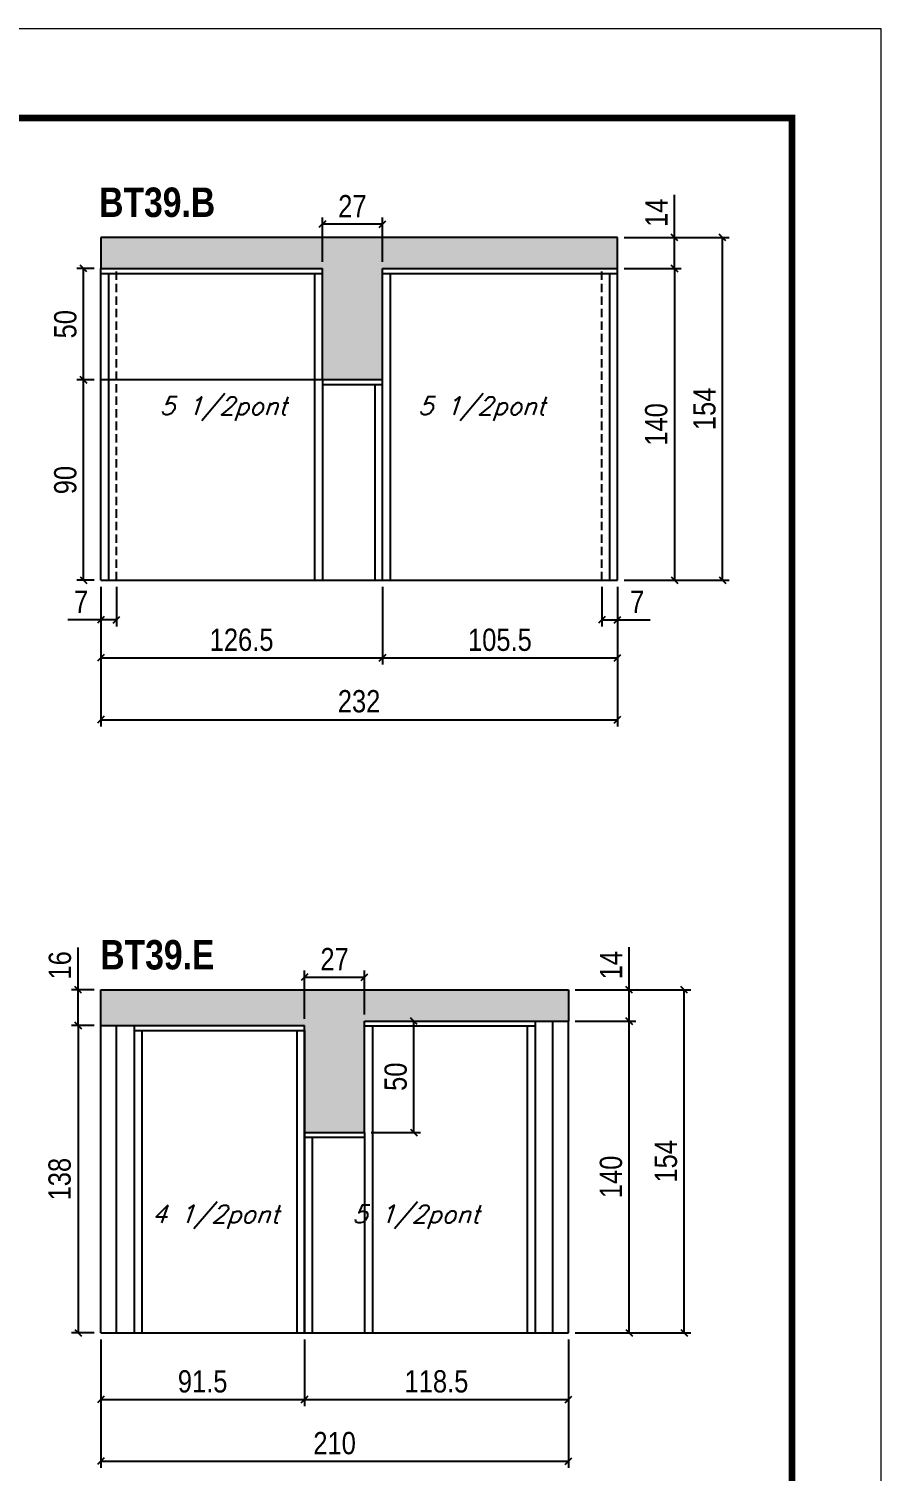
# Model space of a CAD drawing. Extents: x 3309 to 9590, y -2522 to 14608.
# Drawn here: x 4412 to 4794, y 4772 to 5419 of the extents above; entities that cross this region are included whole.
import ezdxf

# ---------------------------------------------------------------- set-up
doc = ezdxf.new("R2010")
doc.units = 0
doc.linetypes.add('DASHED', pattern=[0.75, 0.5, -0.25])
doc.linetypes.add('HIDDEN', pattern=[0.375, 0.25, -0.125])
for name, color, linetype in [('COTA', 241, 'Continuous'), ('NOMENCLATURA', 7, 'Continuous'), ('Painéis', 200, 'Continuous'), ('SARR_2.2x7', 40, 'Continuous'), ('SARR_3.5x7', 81, 'Continuous'), ('texto', 7, 'Continuous')]:
    doc.layers.add(name, color=color, linetype=linetype)
doc.layers.add('Folhas', color=255, linetype='Continuous', lineweight=9)
doc.layers.add('SARRAFO DE PRESSAO', color=251, linetype='DASHED', lineweight=9)
doc.styles.add('COTA TECNICA', font='techl___.ttf', dxfattribs={"height": 10})
doc.styles.add('Romans', font='romans.shx')
doc.styles.add('TECNICA', font='techb___.ttf', dxfattribs={"height": 10})
doc.dimstyles.new('PAINEL', dxfattribs={"dimtxt": 10, "dimasz": 3, "dimexe": 3, "dimexo": 3, "dimgap": 3, "dimtad": 1, "dimdec": 1, "dimzin": 12, "dimdsep": 46, "dimtxsty": 'COTA TECNICA', "dimblk1": 'OBLIQUE', "dimblk2": 'OBLIQUE', "dimsah": 1, "dimcen": 0.9, "dimclrd": 4, "dimclre": 4, "dimclrt": 240, "dimadec": 1, "dimazin": 3, "dimtfac": 1, "dimtdec": 1, "dimtmove": 0, "dimatfit": 3, "dimfxl": 1, "dimtolj": 1, "dimtzin": 12, "dimarcsym": 0})

# ---------------------------------------------------------------- blocks, each defined once
blk = doc.blocks.new('9999999999')
at = {"layer": 'Folhas'}
blk.add_lwpolyline([(98138.98, 34190.21), (99623.98, 34190.21), (99623.98, 35240.21), (98138.98, 35240.21)], close=True, dxfattribs=at)
at = {"layer": 'Folhas', "color": 30, "const_width": 3}
blk.add_lwpolyline([(98213.98, 34230.21), (99583.98, 34230.21), (99583.98, 35200.21), (98213.98, 35200.21)], close=True, dxfattribs=at)
blk = doc.blocks.new('_Oblique')
at = {"color": 0, "linetype": 'ByBlock', "lineweight": -2}
blk.add_line((-0.5, -0.5), (0.5, 0.5), dxfattribs=at)
blk = doc.blocks.new('*D1091')
at = {"layer": 'COTA', "color": 4, "linetype": 'ByBlock', "lineweight": -2, "transparency": 16777216}
for p, q in [((4443.93, 4830.66), (4443.93, 4800.65)), ((4535.43, 4830.66), (4535.43, 4800.65)), ((4443.93, 4803.65), (4535.43, 4803.65))]:
    blk.add_line(p, q, dxfattribs=at)
at = {"layer": 'Defpoints', "color": 0, "linetype": 'ByBlock', "transparency": 16777216}
for p in [(4443.93, 4833.66), (4535.43, 4833.66), (4535.43, 4803.65)]:
    blk.add_point(p, dxfattribs=at)
at = {"layer": 'COTA', "color": 4, "linetype": 'ByBlock', "lineweight": -2, "transparency": 16777216, "xscale": 3, "yscale": 3, "zscale": 3, "rotation": 180}
blk.add_blockref('_Oblique', (4443.93, 4803.65), dxfattribs=at)
at = {"layer": 'COTA', "color": 4, "linetype": 'ByBlock', "lineweight": -2, "transparency": 16777216, "xscale": 3, "yscale": 3, "zscale": 3}
blk.add_blockref('_Oblique', (4535.43, 4803.65), dxfattribs=at)
at = {"layer": 'COTA', "color": 240, "linetype": 'ByBlock', "transparency": 16777216, "insert": (4489.68, 4811.78), "char_height": 10, "attachment_point": 5, "style": 'COTA TECNICA'}
blk.add_mtext('\\A1;91.5', dxfattribs=at)
blk = doc.blocks.new('*D1092')
at = {"layer": 'COTA', "color": 4, "linetype": 'ByBlock', "lineweight": -2, "transparency": 16777216}
for p, q in [((4535.43, 4830.66), (4535.43, 4800.65)), ((4653.93, 4830.66), (4653.93, 4800.65)), ((4535.43, 4803.65), (4653.93, 4803.65))]:
    blk.add_line(p, q, dxfattribs=at)
at = {"layer": 'Defpoints', "color": 0, "linetype": 'ByBlock', "transparency": 16777216}
for p in [(4535.43, 4833.66), (4653.93, 4833.66), (4653.93, 4803.65)]:
    blk.add_point(p, dxfattribs=at)
at = {"layer": 'COTA', "color": 4, "linetype": 'ByBlock', "lineweight": -2, "transparency": 16777216, "xscale": 3, "yscale": 3, "zscale": 3, "rotation": 180}
blk.add_blockref('_Oblique', (4535.43, 4803.65), dxfattribs=at)
at = {"layer": 'COTA', "color": 4, "linetype": 'ByBlock', "lineweight": -2, "transparency": 16777216, "xscale": 3, "yscale": 3, "zscale": 3}
blk.add_blockref('_Oblique', (4653.93, 4803.65), dxfattribs=at)
at = {"layer": 'COTA', "color": 240, "linetype": 'ByBlock', "transparency": 16777216, "insert": (4594.68, 4811.78), "char_height": 10, "attachment_point": 5, "style": 'COTA TECNICA'}
blk.add_mtext('\\A1;118.5', dxfattribs=at)
blk = doc.blocks.new('*D1102')
at = {"layer": 'COTA', "color": 4, "linetype": 'ByBlock', "lineweight": -2, "transparency": 16777216}
for p, q in [((4443.93, 4830.66), (4443.93, 4772.94)), ((4653.93, 4830.66), (4653.93, 4772.94)), ((4443.93, 4775.94), (4653.93, 4775.94))]:
    blk.add_line(p, q, dxfattribs=at)
at = {"layer": 'Defpoints', "color": 0, "linetype": 'ByBlock', "transparency": 16777216}
for p in [(4443.93, 4833.66), (4653.93, 4833.66), (4653.93, 4775.94)]:
    blk.add_point(p, dxfattribs=at)
at = {"layer": 'COTA', "color": 4, "linetype": 'ByBlock', "lineweight": -2, "transparency": 16777216, "xscale": 3, "yscale": 3, "zscale": 3, "rotation": 180}
blk.add_blockref('_Oblique', (4443.93, 4775.94), dxfattribs=at)
at = {"layer": 'COTA', "color": 4, "linetype": 'ByBlock', "lineweight": -2, "transparency": 16777216, "xscale": 3, "yscale": 3, "zscale": 3}
blk.add_blockref('_Oblique', (4653.93, 4775.94), dxfattribs=at)
at = {"layer": 'COTA', "color": 240, "linetype": 'ByBlock', "transparency": 16777216, "insert": (4548.93, 4784.04), "char_height": 10, "attachment_point": 5, "style": 'COTA TECNICA'}
blk.add_mtext('\\A1;210', dxfattribs=at)
blk = doc.blocks.new('*D1103')
at = {"layer": 'COTA', "color": 4, "lineweight": -2, "transparency": 16777216}
for p, q in [((4656.93, 4973.66), (4684.18, 4973.66)), ((4681.18, 4833.66), (4681.18, 4973.66)), ((4656.93, 4833.66), (4684.18, 4833.66))]:
    blk.add_line(p, q, dxfattribs=at)
at = {"layer": 'Defpoints', "color": 0, "transparency": 16777216}
for p in [(4653.93, 4973.66), (4681.18, 4973.66), (4653.93, 4833.66)]:
    blk.add_point(p, dxfattribs=at)
at = {"layer": 'COTA', "color": 4, "lineweight": -2, "transparency": 16777216, "xscale": 3, "yscale": 3, "zscale": 3}
for p, rotation in [((4681.18, 4973.66), 90), ((4681.18, 4833.66), 270)]:
    blk.add_blockref('_Oblique', p, dxfattribs=dict(at, rotation=rotation))
at = {"layer": 'COTA', "color": 240, "transparency": 16777216, "insert": (4673.08, 4903.66), "char_height": 10, "attachment_point": 5, "rotation": 90, "style": 'COTA TECNICA'}
blk.add_mtext('\\A1;140', dxfattribs=at)
blk = doc.blocks.new('*D1104')
at = {"layer": 'COTA', "color": 4, "lineweight": -2, "transparency": 16777216}
for p, q in [((4440.93, 4971.66), (4430.73, 4971.66)), ((4433.73, 4971.66), (4433.73, 4833.66)), ((4440.93, 4833.66), (4430.73, 4833.66))]:
    blk.add_line(p, q, dxfattribs=at)
at = {"layer": 'Defpoints', "color": 0, "transparency": 16777216}
for p in [(4443.93, 4971.66), (4433.73, 4833.66), (4443.93, 4833.66)]:
    blk.add_point(p, dxfattribs=at)
at = {"layer": 'COTA', "color": 4, "lineweight": -2, "transparency": 16777216, "xscale": 3, "yscale": 3, "zscale": 3}
for p, rotation in [((4433.73, 4971.66), 90), ((4433.73, 4833.66), 270)]:
    blk.add_blockref('_Oblique', p, dxfattribs=dict(at, rotation=rotation))
at = {"layer": 'COTA', "color": 240, "transparency": 16777216, "insert": (4425.49, 4902.66), "char_height": 10, "attachment_point": 5, "rotation": 90, "style": 'COTA TECNICA'}
blk.add_mtext('\\A1;138', dxfattribs=at)
blk = doc.blocks.new('*D1105')
at = {"layer": 'COTA', "color": 4, "lineweight": -2, "transparency": 16777216}
for p, q in [((4433.73, 4987.66), (4433.73, 5006.67)), ((4440.93, 4987.66), (4430.73, 4987.66)), ((4433.73, 4971.66), (4433.73, 4987.66)), ((4440.93, 4971.66), (4430.73, 4971.66))]:
    blk.add_line(p, q, dxfattribs=at)
at = {"layer": 'Defpoints', "color": 0, "transparency": 16777216}
for p in [(4433.73, 4987.66), (4443.93, 4987.66), (4443.93, 4971.66)]:
    blk.add_point(p, dxfattribs=at)
at = {"layer": 'COTA', "color": 4, "lineweight": -2, "transparency": 16777216, "xscale": 3, "yscale": 3, "zscale": 3}
for p, rotation in [((4433.73, 4987.66), 90), ((4433.73, 4971.66), 270)]:
    blk.add_blockref('_Oblique', p, dxfattribs=dict(at, rotation=rotation))
at = {"layer": 'COTA', "color": 240, "transparency": 16777216, "insert": (4425.63, 4998.66), "char_height": 10, "attachment_point": 5, "rotation": 90, "style": 'COTA TECNICA'}
blk.add_mtext('\\A1;16', dxfattribs=at)
blk = doc.blocks.new('*D1106')
at = {"layer": 'COTA', "color": 4, "lineweight": -2, "transparency": 16777216}
for p, q in [((4681.18, 4987.66), (4681.18, 5006.77)), ((4656.93, 4987.66), (4684.18, 4987.66)), ((4681.18, 4973.66), (4681.18, 4987.66)), ((4656.93, 4973.66), (4684.18, 4973.66))]:
    blk.add_line(p, q, dxfattribs=at)
at = {"layer": 'Defpoints', "color": 0, "transparency": 16777216}
for p in [(4653.93, 4987.66), (4681.18, 4987.66), (4653.93, 4973.66)]:
    blk.add_point(p, dxfattribs=at)
at = {"layer": 'COTA', "color": 4, "lineweight": -2, "transparency": 16777216, "xscale": 3, "yscale": 3, "zscale": 3}
for p, rotation in [((4681.18, 4987.66), 90), ((4681.18, 4973.66), 270)]:
    blk.add_blockref('_Oblique', p, dxfattribs=dict(at, rotation=rotation))
at = {"layer": 'COTA', "color": 240, "transparency": 16777216, "insert": (4673.1, 4998.72), "char_height": 10, "attachment_point": 5, "rotation": 90, "style": 'COTA TECNICA'}
blk.add_mtext('\\A1;14', dxfattribs=at)
blk = doc.blocks.new('*D1107')
at = {"layer": 'COTA', "color": 4, "lineweight": -2, "transparency": 16777216}
for p, q in [((4565.43, 4973.66), (4587.52, 4973.66)), ((4584.52, 4923.66), (4584.52, 4973.66)), ((4565.43, 4923.66), (4587.52, 4923.66))]:
    blk.add_line(p, q, dxfattribs=at)
at = {"layer": 'Defpoints', "color": 0, "transparency": 16777216}
for p in [(4562.43, 4973.66), (4584.52, 4973.66), (4562.43, 4923.66)]:
    blk.add_point(p, dxfattribs=at)
at = {"layer": 'COTA', "color": 4, "lineweight": -2, "transparency": 16777216, "xscale": 3, "yscale": 3, "zscale": 3}
for p, rotation in [((4584.52, 4973.66), 90), ((4584.52, 4923.66), 270)]:
    blk.add_blockref('_Oblique', p, dxfattribs=dict(at, rotation=rotation))
at = {"layer": 'COTA', "color": 240, "transparency": 16777216, "insert": (4576.41, 4948.66), "char_height": 10, "attachment_point": 5, "rotation": 90, "style": 'COTA TECNICA'}
blk.add_mtext('\\A1;50', dxfattribs=at)
blk = doc.blocks.new('*D1108')
at = {"layer": 'COTA', "color": 4, "lineweight": -2, "transparency": 16777216}
for p, q in [((4535.43, 4974.66), (4535.43, 4996.39)), ((4562.43, 4976.66), (4562.43, 4996.39)), ((4535.43, 4993.39), (4562.43, 4993.39))]:
    blk.add_line(p, q, dxfattribs=at)
at = {"layer": 'Defpoints', "color": 0, "transparency": 16777216}
for p in [(4562.43, 4993.39), (4535.43, 4971.66), (4562.43, 4973.66)]:
    blk.add_point(p, dxfattribs=at)
at = {"layer": 'COTA', "color": 4, "lineweight": -2, "transparency": 16777216, "xscale": 3, "yscale": 3, "zscale": 3, "rotation": 180}
blk.add_blockref('_Oblique', (4535.43, 4993.39), dxfattribs=at)
at = {"layer": 'COTA', "color": 4, "lineweight": -2, "transparency": 16777216, "xscale": 3, "yscale": 3, "zscale": 3}
blk.add_blockref('_Oblique', (4562.43, 4993.39), dxfattribs=at)
at = {"layer": 'COTA', "color": 240, "transparency": 16777216, "insert": (4548.93, 5001.47), "char_height": 10, "attachment_point": 5, "style": 'COTA TECNICA'}
blk.add_mtext('\\A1;27', dxfattribs=at)
blk = doc.blocks.new('*D1130')
at = {"layer": 'COTA', "color": 4, "linetype": 'ByBlock', "lineweight": -2, "transparency": 16777216}
for p, q in [((4443.93, 5168.6), (4443.93, 5133.72)), ((4570.43, 5168.6), (4570.43, 5133.72)), ((4443.93, 5136.72), (4570.43, 5136.72))]:
    blk.add_line(p, q, dxfattribs=at)
at = {"layer": 'Defpoints', "color": 0, "linetype": 'ByBlock', "transparency": 16777216}
for p in [(4443.93, 5171.6), (4570.43, 5171.6), (4570.43, 5136.72)]:
    blk.add_point(p, dxfattribs=at)
at = {"layer": 'COTA', "color": 4, "linetype": 'ByBlock', "lineweight": -2, "transparency": 16777216, "xscale": 3, "yscale": 3, "zscale": 3, "rotation": 180}
blk.add_blockref('_Oblique', (4443.93, 5136.72), dxfattribs=at)
at = {"layer": 'COTA', "color": 4, "linetype": 'ByBlock', "lineweight": -2, "transparency": 16777216, "xscale": 3, "yscale": 3, "zscale": 3}
blk.add_blockref('_Oblique', (4570.43, 5136.72), dxfattribs=at)
at = {"layer": 'COTA', "color": 240, "linetype": 'ByBlock', "transparency": 16777216, "insert": (4507.18, 5144.83), "char_height": 10, "attachment_point": 5, "style": 'COTA TECNICA'}
blk.add_mtext('\\A1;126.5', dxfattribs=at)
blk = doc.blocks.new('*D1131')
at = {"layer": 'COTA', "color": 4, "linetype": 'ByBlock', "lineweight": -2, "transparency": 16777216}
for p, q in [((4570.43, 5168.6), (4570.43, 5133.72)), ((4675.93, 5168.6), (4675.93, 5133.72)), ((4570.43, 5136.72), (4675.93, 5136.72))]:
    blk.add_line(p, q, dxfattribs=at)
at = {"layer": 'Defpoints', "color": 0, "linetype": 'ByBlock', "transparency": 16777216}
for p in [(4570.43, 5171.6), (4675.93, 5171.6), (4675.93, 5136.72)]:
    blk.add_point(p, dxfattribs=at)
at = {"layer": 'COTA', "color": 4, "linetype": 'ByBlock', "lineweight": -2, "transparency": 16777216, "xscale": 3, "yscale": 3, "zscale": 3, "rotation": 180}
blk.add_blockref('_Oblique', (4570.43, 5136.72), dxfattribs=at)
at = {"layer": 'COTA', "color": 4, "linetype": 'ByBlock', "lineweight": -2, "transparency": 16777216, "xscale": 3, "yscale": 3, "zscale": 3}
blk.add_blockref('_Oblique', (4675.93, 5136.72), dxfattribs=at)
at = {"layer": 'COTA', "color": 240, "linetype": 'ByBlock', "transparency": 16777216, "insert": (4623.18, 5144.83), "char_height": 10, "attachment_point": 5, "style": 'COTA TECNICA'}
blk.add_mtext('\\A1;105.5', dxfattribs=at)
blk = doc.blocks.new('*D1133')
at = {"layer": 'COTA', "color": 4, "linetype": 'ByBlock', "lineweight": -2, "transparency": 16777216}
for p, q in [((4443.93, 5168.6), (4443.93, 5106.01)), ((4675.93, 5168.6), (4675.93, 5106.01)), ((4443.93, 5109.01), (4675.93, 5109.01))]:
    blk.add_line(p, q, dxfattribs=at)
at = {"layer": 'Defpoints', "color": 0, "linetype": 'ByBlock', "transparency": 16777216}
for p in [(4443.93, 5171.6), (4675.93, 5171.6), (4675.93, 5109.01)]:
    blk.add_point(p, dxfattribs=at)
at = {"layer": 'COTA', "color": 4, "linetype": 'ByBlock', "lineweight": -2, "transparency": 16777216, "xscale": 3, "yscale": 3, "zscale": 3, "rotation": 180}
blk.add_blockref('_Oblique', (4443.93, 5109.01), dxfattribs=at)
at = {"layer": 'COTA', "color": 4, "linetype": 'ByBlock', "lineweight": -2, "transparency": 16777216, "xscale": 3, "yscale": 3, "zscale": 3}
blk.add_blockref('_Oblique', (4675.93, 5109.01), dxfattribs=at)
at = {"layer": 'COTA', "color": 240, "linetype": 'ByBlock', "transparency": 16777216, "insert": (4559.93, 5117.23), "char_height": 10, "attachment_point": 5, "style": 'COTA TECNICA'}
blk.add_mtext('\\A1;232', dxfattribs=at)
blk = doc.blocks.new('*D1134')
at = {"layer": 'COTA', "color": 4, "lineweight": -2, "transparency": 16777216}
for p, q in [((4668.93, 5168.6), (4668.93, 5150.9)), ((4675.93, 5168.6), (4675.93, 5150.9)), ((4668.93, 5153.9), (4675.93, 5153.9)), ((4675.93, 5153.9), (4690.66, 5153.9))]:
    blk.add_line(p, q, dxfattribs=at)
at = {"layer": 'Defpoints', "color": 0, "transparency": 16777216}
for p in [(4668.93, 5171.6), (4675.93, 5171.6), (4675.93, 5153.9)]:
    blk.add_point(p, dxfattribs=at)
at = {"layer": 'COTA', "color": 4, "lineweight": -2, "transparency": 16777216, "xscale": 3, "yscale": 3, "zscale": 3, "rotation": 180}
blk.add_blockref('_Oblique', (4668.93, 5153.9), dxfattribs=at)
at = {"layer": 'COTA', "color": 4, "lineweight": -2, "transparency": 16777216, "xscale": 3, "yscale": 3, "zscale": 3}
blk.add_blockref('_Oblique', (4675.93, 5153.9), dxfattribs=at)
at = {"layer": 'COTA', "color": 240, "transparency": 16777216, "insert": (4684.8, 5161.97), "char_height": 10, "attachment_point": 5, "style": 'COTA TECNICA'}
blk.add_mtext('\\A1;7', dxfattribs=at)
blk = doc.blocks.new('*D1135')
at = {"layer": 'COTA', "color": 4, "lineweight": -2, "transparency": 16777216}
for p, q in [((4443.93, 5168.6), (4443.93, 5150.9)), ((4450.93, 5168.6), (4450.93, 5150.9)), ((4443.93, 5153.9), (4429.2, 5153.9)), ((4450.93, 5153.9), (4443.93, 5153.9))]:
    blk.add_line(p, q, dxfattribs=at)
at = {"layer": 'Defpoints', "color": 0, "transparency": 16777216}
for p in [(4443.93, 5171.6), (4450.93, 5171.6), (4443.93, 5153.9)]:
    blk.add_point(p, dxfattribs=at)
at = {"layer": 'COTA', "color": 4, "lineweight": -2, "transparency": 16777216, "xscale": 3, "yscale": 3, "zscale": 3, "rotation": 180}
blk.add_blockref('_Oblique', (4443.93, 5153.9), dxfattribs=at)
at = {"layer": 'COTA', "color": 4, "lineweight": -2, "transparency": 16777216, "xscale": 3, "yscale": 3, "zscale": 3}
blk.add_blockref('_Oblique', (4450.93, 5153.9), dxfattribs=at)
at = {"layer": 'COTA', "color": 240, "transparency": 16777216, "insert": (4435.07, 5161.97), "char_height": 10, "attachment_point": 5, "style": 'COTA TECNICA'}
blk.add_mtext('\\A1;7', dxfattribs=at)
blk = doc.blocks.new('*D1132')
at = {"layer": 'COTA', "color": 4, "lineweight": -2, "transparency": 16777216}
for p, q in [((4543.43, 5314.6), (4543.43, 5334.54)), ((4570.43, 5331.54), (4543.43, 5331.54)), ((4570.43, 5314.6), (4570.43, 5334.54))]:
    blk.add_line(p, q, dxfattribs=at)
at = {"layer": 'Defpoints', "color": 0, "transparency": 16777216}
for p in [(4543.43, 5331.54), (4543.43, 5311.6), (4570.43, 5311.6)]:
    blk.add_point(p, dxfattribs=at)
at = {"layer": 'COTA', "color": 4, "lineweight": -2, "transparency": 16777216, "xscale": 3, "yscale": 3, "zscale": 3, "rotation": 180}
blk.add_blockref('_Oblique', (4543.43, 5331.54), dxfattribs=at)
at = {"layer": 'COTA', "color": 4, "lineweight": -2, "transparency": 16777216, "xscale": 3, "yscale": 3, "zscale": 3}
blk.add_blockref('_Oblique', (4570.43, 5331.54), dxfattribs=at)
at = {"layer": 'COTA', "color": 240, "transparency": 16777216, "insert": (4556.93, 5339.61), "char_height": 10, "attachment_point": 5, "style": 'COTA TECNICA'}
blk.add_mtext('\\A1;27', dxfattribs=at)
blk = doc.blocks.new('*D1136')
at = {"layer": 'COTA', "color": 4, "lineweight": -2, "transparency": 16777216}
for p, q in [((4678.93, 5311.6), (4704.52, 5311.6)), ((4701.52, 5311.6), (4701.52, 5171.6)), ((4678.93, 5171.6), (4704.52, 5171.6))]:
    blk.add_line(p, q, dxfattribs=at)
at = {"layer": 'Defpoints', "color": 0, "transparency": 16777216}
for p in [(4675.93, 5311.6), (4675.93, 5171.6), (4701.52, 5171.6)]:
    blk.add_point(p, dxfattribs=at)
at = {"layer": 'COTA', "color": 4, "lineweight": -2, "transparency": 16777216, "xscale": 3, "yscale": 3, "zscale": 3}
for p, rotation in [((4701.52, 5311.6), 90), ((4701.52, 5171.6), 270)]:
    blk.add_blockref('_Oblique', p, dxfattribs=dict(at, rotation=rotation))
at = {"layer": 'COTA', "color": 240, "transparency": 16777216, "insert": (4693.41, 5241.6), "char_height": 10, "attachment_point": 5, "rotation": 90, "style": 'COTA TECNICA'}
blk.add_mtext('\\A1;140', dxfattribs=at)
blk = doc.blocks.new('*D1137')
at = {"layer": 'COTA', "color": 4, "lineweight": -2, "transparency": 16777216}
for p, q in [((4701.52, 5325.6), (4701.52, 5344.71)), ((4678.93, 5325.6), (4704.52, 5325.6)), ((4701.52, 5311.6), (4701.52, 5325.6)), ((4678.93, 5311.6), (4704.52, 5311.6))]:
    blk.add_line(p, q, dxfattribs=at)
at = {"layer": 'Defpoints', "color": 0, "transparency": 16777216}
for p in [(4675.93, 5325.6), (4701.52, 5325.6), (4675.93, 5311.6)]:
    blk.add_point(p, dxfattribs=at)
at = {"layer": 'COTA', "color": 4, "lineweight": -2, "transparency": 16777216, "xscale": 3, "yscale": 3, "zscale": 3}
for p, rotation in [((4701.52, 5325.6), 90), ((4701.52, 5311.6), 270)]:
    blk.add_blockref('_Oblique', p, dxfattribs=dict(at, rotation=rotation))
at = {"layer": 'COTA', "color": 240, "transparency": 16777216, "insert": (4693.44, 5336.66), "char_height": 10, "attachment_point": 5, "rotation": 90, "style": 'COTA TECNICA'}
blk.add_mtext('\\A1;14', dxfattribs=at)
blk = doc.blocks.new('*D1138')
at = {"layer": 'COTA', "color": 4, "lineweight": -2, "transparency": 16777216}
for p, q in [((4678.93, 5325.6), (4726.17, 5325.6)), ((4723.17, 5171.6), (4723.17, 5325.6)), ((4678.93, 5171.6), (4726.17, 5171.6))]:
    blk.add_line(p, q, dxfattribs=at)
at = {"layer": 'Defpoints', "color": 0, "transparency": 16777216}
for p in [(4675.93, 5325.6), (4723.17, 5325.6), (4675.93, 5171.6)]:
    blk.add_point(p, dxfattribs=at)
at = {"layer": 'COTA', "color": 4, "lineweight": -2, "transparency": 16777216, "xscale": 3, "yscale": 3, "zscale": 3}
for p, rotation in [((4723.17, 5325.6), 90), ((4723.17, 5171.6), 270)]:
    blk.add_blockref('_Oblique', p, dxfattribs=dict(at, rotation=rotation))
at = {"layer": 'COTA', "color": 240, "transparency": 16777216, "insert": (4715.06, 5248.6), "char_height": 10, "attachment_point": 5, "rotation": 90, "style": 'COTA TECNICA'}
blk.add_mtext('\\A1;154', dxfattribs=at)
blk = doc.blocks.new('*D1139')
at = {"layer": 'COTA', "color": 4, "lineweight": -2, "transparency": 16777216}
for p, q in [((4656.93, 4987.66), (4708.88, 4987.66)), ((4705.88, 4833.66), (4705.88, 4987.66)), ((4656.93, 4833.66), (4708.88, 4833.66))]:
    blk.add_line(p, q, dxfattribs=at)
at = {"layer": 'Defpoints', "color": 0, "transparency": 16777216}
for p in [(4653.93, 4987.66), (4705.88, 4987.66), (4653.93, 4833.66)]:
    blk.add_point(p, dxfattribs=at)
at = {"layer": 'COTA', "color": 4, "lineweight": -2, "transparency": 16777216, "xscale": 3, "yscale": 3, "zscale": 3}
for p, rotation in [((4705.88, 4987.66), 90), ((4705.88, 4833.66), 270)]:
    blk.add_blockref('_Oblique', p, dxfattribs=dict(at, rotation=rotation))
at = {"layer": 'COTA', "color": 240, "transparency": 16777216, "insert": (4697.77, 4910.66), "char_height": 10, "attachment_point": 5, "rotation": 90, "style": 'COTA TECNICA'}
blk.add_mtext('\\A1;154', dxfattribs=at)
blk = doc.blocks.new('*D1140')
at = {"layer": 'COTA', "color": 4, "lineweight": -2, "transparency": 16777216}
for p, q in [((4440.93, 5261.6), (4433.17, 5261.6)), ((4436.17, 5171.6), (4436.17, 5261.6)), ((4440.93, 5171.6), (4433.17, 5171.6))]:
    blk.add_line(p, q, dxfattribs=at)
at = {"layer": 'Defpoints', "color": 0, "transparency": 16777216}
for p in [(4436.17, 5261.6), (4443.93, 5261.6), (4443.93, 5171.6)]:
    blk.add_point(p, dxfattribs=at)
at = {"layer": 'COTA', "color": 4, "lineweight": -2, "transparency": 16777216, "xscale": 3, "yscale": 3, "zscale": 3}
for p, rotation in [((4436.17, 5261.6), 90), ((4436.17, 5171.6), 270)]:
    blk.add_blockref('_Oblique', p, dxfattribs=dict(at, rotation=rotation))
at = {"layer": 'COTA', "color": 240, "transparency": 16777216, "insert": (4428.04, 5216.6), "char_height": 10, "attachment_point": 5, "rotation": 90, "style": 'COTA TECNICA'}
blk.add_mtext('\\A1;90', dxfattribs=at)
blk = doc.blocks.new('*D1141')
at = {"layer": 'COTA', "color": 4, "lineweight": -2, "transparency": 16777216}
for p, q in [((4440.93, 5311.6), (4433.17, 5311.6)), ((4436.17, 5261.6), (4436.17, 5311.6)), ((4440.93, 5261.6), (4433.17, 5261.6))]:
    blk.add_line(p, q, dxfattribs=at)
at = {"layer": 'Defpoints', "color": 0, "transparency": 16777216}
for p in [(4436.17, 5311.6), (4443.93, 5311.6), (4443.93, 5261.6)]:
    blk.add_point(p, dxfattribs=at)
at = {"layer": 'COTA', "color": 4, "lineweight": -2, "transparency": 16777216, "xscale": 3, "yscale": 3, "zscale": 3}
for p, rotation in [((4436.17, 5311.6), 90), ((4436.17, 5261.6), 270)]:
    blk.add_blockref('_Oblique', p, dxfattribs=dict(at, rotation=rotation))
at = {"layer": 'COTA', "color": 240, "transparency": 16777216, "insert": (4428.06, 5286.6), "char_height": 10, "attachment_point": 5, "rotation": 90, "style": 'COTA TECNICA'}
blk.add_mtext('\\A1;50', dxfattribs=at)

msp = doc.modelspace()

# ---------------------------------------------------------------- hatches: boundary and pattern name
at = {"layer": 'COTA'}
h = msp.add_hatch(dxfattribs=at)
h.set_pattern_fill('AR-CONC', color=256, scale=0.03)
h.set_pattern_definition([(50, (340.7653, -2), (5.46554, -0.4781726), [0.5715, -6.2865]), (355, (340.765, -2), (-1.0573026, 5.7317054), [0.4572, -5.0292175]), (100.451445, (341.221, -2.04), (4.4082374, 5.2535326), [0.4857003, -5.3427073]), (46.1842, (340.765, -0.476), (8.132371, -1.26127), [0.85725, -9.42975]), (96.63556, (341.443, -0.581), (7.122124, 7.422784), [0.728551, -8.014068]), (351.18415, (340.765, -0.476), (7.122124, 7.422784), [0.685799, -7.543792]), (21, (341.5273, -0.857), (4.5484317, -3.067956), [0.5715, -6.2865]), (326, (341.527, -0.857), (1.854061, 5.525639), [0.4572, -5.0292]), (71.451445, (341.9063, -1.1127), (6.4024926, 2.457683), [0.4857003, -5.342698]), (37.5, (340.7653, -2), (0.0926581, 2.53665117), [0, -4.96824, 0, -5.1054, 0, -5.04825]), (7.5, (340.7653, -2), (2.0045899, 3.0054172), [0, -2.91084, 0, -4.85394, 0, -1.92405]), (327.5, (339.066, -2), (4.06771786, -0.1718623), [0, -1.905, 0, -5.9436, 0, -7.8867]), (317.5, (338.304, -2), (4.4438754, 0.7627947), [0, -2.4765, 0, -3.94716, 0, -5.6007])])
h.paths.add_polyline_path([(4543.43, 5261.6), (4570.43, 5261.6), (4570.43, 5311.6), (4675.93, 5311.6), (4675.93, 5325.6), (4443.93, 5325.6), (4443.93, 5311.6), (4543.43, 5311.6)])
h = msp.add_hatch(dxfattribs=at)
h.set_pattern_fill('AR-CONC', color=256, scale=0.03)
h.set_pattern_definition([(50, (-3208.7072, -1207.9776), (5.46554, -0.4781726), [0.5715, -6.2865]), (355, (-3208.707, -1207.9776), (-1.0573026, 5.7317054), [0.4572, -5.0292175]), (100.451445, (-3208.252, -1208.0174), (4.4082374, 5.2535326), [0.4857003, -5.3427073]), (46.1842, (-3208.707, -1206.4536), (8.132371, -1.26127), [0.85725, -9.42975]), (96.63556, (-3208.0295, -1206.559), (7.122124, 7.422784), [0.728551, -8.014068]), (351.18415, (-3208.707, -1206.4536), (7.122124, 7.422784), [0.685799, -7.543792]), (21, (-3207.9452, -1206.8346), (4.5484317, -3.067956), [0.5715, -6.2865]), (326, (-3207.945, -1206.8346), (1.854061, 5.525639), [0.4572, -5.0292]), (71.451445, (-3207.566, -1207.09), (6.4024926, 2.457683), [0.4857003, -5.342698]), (37.5, (-3208.7072, -1207.9776), (0.0926581, 2.53665117), [0, -4.96824, 0, -5.1054, 0, -5.04825]), (7.5, (-3208.7072, -1207.9776), (2.0045899, 3.00541724), [0, -2.91084, 0, -4.85394, 0, -1.92405]), (327.5, (-3210.4065, -1207.9776), (4.06771786, -0.1718623), [0, -1.905, 0, -5.9436, 0, -7.8867]), (317.5, (-3211.1685, -1207.9776), (4.4438754, 0.7627947), [0, -2.4765, 0, -3.94716, 0, -5.6007])])
h.paths.add_polyline_path([(4535.43, 4923.66), (4562.43, 4923.66), (4562.43, 4973.66), (4653.93, 4973.66), (4653.93, 4987.66), (4443.93, 4987.66), (4443.93, 4971.66), (4535.43, 4971.66)])

# ---------------------------------------------------------------- linework, layer by layer
for p, q in [((4675.93, 5325.6), (4443.93, 5325.6)), ((4443.93, 5325.6), (4443.93, 5311.6)), ((4675.93, 5311.6), (4675.93, 5325.6)), ((4543.43, 5261.6), (4543.43, 5171.6)), ((4443.93, 4971.66), (4443.93, 4987.66)), ((4443.93, 4987.66), (4653.93, 4987.66)), ((4653.93, 4987.66), (4653.93, 4973.66)), ((4562.43, 4923.66), (4562.43, 4833.66))]:
    msp.add_line(p, q, dxfattribs=at)
at = {"layer": 'Painéis', "linetype": 'ByBlock'}
for p, q in [((4443.93, 5311.6), (4543.43, 5311.6)), ((4443.93, 5171.6), (4443.93, 5311.6)), ((4543.43, 5261.6), (4543.43, 5311.6)), ((4570.43, 5311.6), (4675.93, 5311.6)), ((4570.43, 5171.6), (4570.43, 5311.6)), ((4675.93, 5171.6), (4675.93, 5311.6)), ((4570.43, 5261.6), (4443.93, 5261.6)), ((4443.93, 5171.6), (4675.93, 5171.6)), ((4443.93, 4971.66), (4535.43, 4971.66)), ((4443.93, 4833.66), (4443.93, 4971.66)), ((4535.43, 4833.66), (4535.43, 4971.66)), ((4562.43, 4973.66), (4653.93, 4973.66)), ((4562.43, 4923.66), (4562.43, 4973.66)), ((4653.93, 4833.66), (4653.93, 4973.66)), ((4535.43, 4923.66), (4562.43, 4923.66)), ((4443.93, 4833.66), (4653.93, 4833.66))]:
    msp.add_line(p, q, dxfattribs=at)
at = {"layer": 'SARR_2.2x7', "linetype": 'HIDDEN', "ltscale": 15}
for p, q in [((4450.93, 5171.6), (4450.93, 5311.6)), ((4668.93, 5171.6), (4668.93, 5311.6))]:
    msp.add_line(p, q, dxfattribs=at)
at = {"layer": 'SARR_2.2x7', "linetype": 'Continuous'}
for p, q in [((4443.93, 5309.4), (4543.43, 5309.4)), ((4570.43, 5309.4), (4675.93, 5309.4)), ((4570.43, 5259.4), (4543.43, 5259.4)), ((4450.93, 4833.66), (4450.93, 4971.66)), ((4458.93, 4969.46), (4535.43, 4969.46)), ((4562.43, 4971.46), (4638.93, 4971.46)), ((4646.93, 4833.66), (4646.93, 4973.66)), ((4535.43, 4921.46), (4562.43, 4921.46))]:
    msp.add_line(p, q, dxfattribs=at)
at = {"layer": 'SARR_3.5x7'}
for p, q in [((4447.43, 5309.4), (4447.43, 5171.6)), ((4539.93, 5309.4), (4539.93, 5171.6)), ((4573.93, 5309.4), (4573.93, 5171.6)), ((4672.43, 5309.4), (4672.43, 5171.6)), ((4566.93, 5259.4), (4566.93, 5171.6)), ((4566.93, 5259.4), (4566.93, 5171.6)), ((4458.93, 4971.66), (4458.93, 4833.66)), ((4462.43, 4969.46), (4462.43, 4833.66)), ((4531.93, 4969.46), (4531.93, 4833.66)), ((4535.43, 4969.46), (4535.43, 4833.66)), ((4565.93, 4971.46), (4565.93, 4833.66)), ((4635.43, 4971.46), (4635.43, 4833.66)), ((4638.93, 4973.66), (4638.93, 4833.66)), ((4538.93, 4921.46), (4538.93, 4833.66))]:
    msp.add_line(p, q, dxfattribs=at)

# ---------------------------------------------------------------- block references
at = {"layer": 'SARRAFO DE PRESSAO', "color": 6, "linetype": 'ByBlock'}
msp.add_blockref('9999999999', (-94829.61, -29820.95), dxfattribs=at)

# ---------------------------------------------------------------- texts
at = {"layer": 'NOMENCLATURA', "style": 'TECNICA'}
for s, p in [('BT39.B', (4443.21, 5334.78)), ('BT39.E', (4443.71, 4996.84))]:
    msp.add_text(s, height=13.2, dxfattribs=at).set_placement(p)
at = {"layer": 'texto', "color": 2, "char_height": 8, "attachment_point": 5, "style": 'Romans'}
for s, insert in [('{\\Q19;\\C256;5 1/2pont}', (4498.93, 5248.6)), ('{\\Q19;\\C256;5 1/2pont}', (4614.93, 5248.6)), ('{\\Q19;\\C256;4 1/2pont}', (4495.43, 4885.68)), ('{\\Q19;\\C256;5 1/2pont}', (4585.43, 4885.68))]:
    msp.add_mtext(s, dxfattribs=dict(at, insert=insert))

# ---------------------------------------------------------------- dimensions: what is measured, and where the dimension line sits
at = {"layer": 'COTA'}
for base, p1, p2, angle, picture, middle in [((4543.43, 5331.54), (4570.43, 5311.6), (4543.43, 5311.6), 180, '*D1132', (4556.93, 5339.61)), ((4701.52, 5325.6), (4675.93, 5311.6), (4675.93, 5325.6), 90, '*D1137', (4693.44, 5336.66)), ((4723.17, 5325.6), (4675.93, 5171.6), (4675.93, 5325.6), 90, '*D1138', (4715.06, 5248.6)), ((4701.52, 5171.6), (4675.93, 5311.6), (4675.93, 5171.6), 90, '*D1136', (4693.41, 5241.6)), ((4436.17, 5261.6), (4443.93, 5171.6), (4443.93, 5261.6), 90, '*D1140', (4428.04, 5216.6)), ((4443.93, 5153.9), (4450.93, 5171.6), (4443.93, 5171.6), 180, '*D1135', (4435.07, 5161.97)), ((4675.93, 5153.9), (4668.93, 5171.6), (4675.93, 5171.6), 180, '*D1134', (4684.8, 5161.97)), ((4433.73, 4987.66), (4443.93, 4971.66), (4443.93, 4987.66), 90, '*D1105', (4425.63, 4998.66)), ((4681.18, 4987.66), (4653.93, 4973.66), (4653.93, 4987.66), 90, '*D1106', (4673.1, 4998.72)), ((4705.88, 4987.66), (4653.93, 4833.66), (4653.93, 4987.66), 90, '*D1139', (4697.77, 4910.66)), ((4584.52, 4973.66), (4562.43, 4923.66), (4562.43, 4973.66), 90, '*D1107', (4576.41, 4948.66)), ((4681.18, 4973.66), (4653.93, 4833.66), (4653.93, 4973.66), 90, '*D1103', (4673.08, 4903.66)), ((4433.73, 4833.66), (4443.93, 4971.66), (4443.93, 4833.66), 90, '*D1104', (4425.49, 4902.66))]:
    dim = msp.add_linear_dim(base=base, p1=p1, p2=p2, angle=angle, dimstyle='PAINEL', dxfattribs=at)
    dim.commit()
    dim.dimension.update_dxf_attribs({"geometry": picture, "text_midpoint": middle})
dim = msp.add_linear_dim(base=(4436.17, 5311.6), p1=(4443.93, 5261.6), p2=(4443.93, 5311.6), angle=90, dimstyle='PAINEL', override={"dimtmove": 1}, dxfattribs=at)
dim.commit()
dim.dimension.update_dxf_attribs({"geometry": '*D1141', "text_midpoint": (4428.06, 5286.6)})
at = {"layer": 'COTA', "linetype": 'ByBlock'}
for base, p2, picture, middle in [((4570.43, 5136.72), (4570.43, 5171.6), '*D1130', (4507.18, 5144.83)), ((4675.93, 5109.01), (4675.93, 5171.6), '*D1133', (4559.93, 5117.23))]:
    dim = msp.add_linear_dim(base=base, p1=(4443.93, 5171.6), p2=p2, angle=0, dimstyle='PAINEL', dxfattribs=at)
    dim.commit()
    dim.dimension.update_dxf_attribs({"geometry": picture, "text_midpoint": middle})
dim = msp.add_linear_dim(base=(4675.93, 5136.72), p1=(4570.43, 5171.6), p2=(4675.93, 5171.6), angle=0, dimstyle='PAINEL', override={"dimtmove": 1}, dxfattribs=at)
dim.commit()
dim.dimension.update_dxf_attribs({"geometry": '*D1131', "text_midpoint": (4623.18, 5144.83)})
at = {"layer": 'COTA'}
dim = msp.add_linear_dim(base=(4562.43, 4993.39), p1=(4535.43, 4971.66), p2=(4562.43, 4973.66), dimstyle='PAINEL', dxfattribs=at)
dim.commit()
dim.dimension.update_dxf_attribs({"geometry": '*D1108', "text_midpoint": (4548.93, 5001.47)})
at = {"layer": 'COTA', "linetype": 'ByBlock'}
for base, p2, picture, middle in [((4535.43, 4803.65), (4535.43, 4833.66), '*D1091', (4489.68, 4811.78)), ((4653.93, 4775.94), (4653.93, 4833.66), '*D1102', (4548.93, 4784.04))]:
    dim = msp.add_linear_dim(base=base, p1=(4443.93, 4833.66), p2=p2, dimstyle='PAINEL', dxfattribs=at)
    dim.commit()
    dim.dimension.update_dxf_attribs({"geometry": picture, "text_midpoint": middle})
dim = msp.add_linear_dim(base=(4653.93, 4803.65), p1=(4535.43, 4833.66), p2=(4653.93, 4833.66), dimstyle='PAINEL', override={"dimtmove": 1}, dxfattribs=at)
dim.commit()
dim.dimension.update_dxf_attribs({"geometry": '*D1092', "text_midpoint": (4594.68, 4811.78)})

doc.saveas('drawing.dxf')
